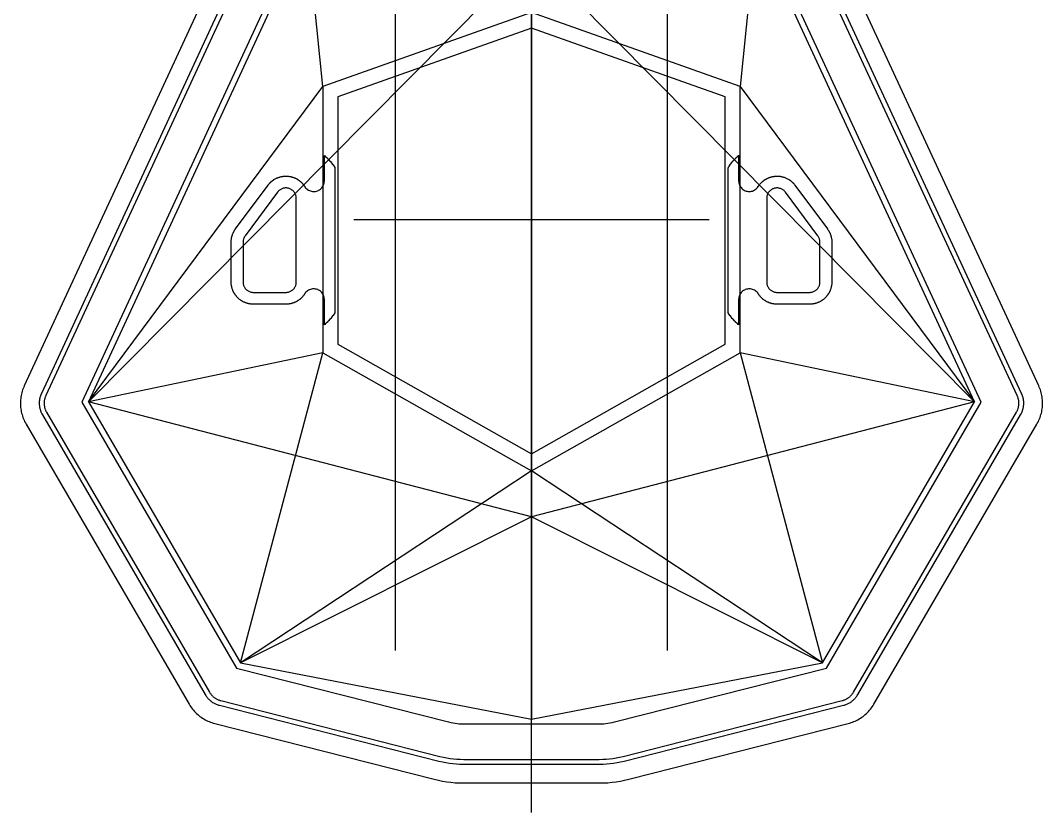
# Model space of a CAD drawing. Header units: millimetres. Extents: x -173 to 173, y -10 to 480.
# Drawn here: x -172.7 to 172.7, y -10 to 257.8 of the extents above; entities that cross this region are included whole.
import ezdxf

# ---------------------------------------------------------------- set-up
doc = ezdxf.new("R2010")
doc.units = ezdxf.units.MM
for name, color, linetype in [('BACK_FOLDS', 5, 'Continuous'), ('BRIDGE_LINE', 8, 'Continuous'), ('CENTERLINE', 8, 'Continuous'), ('LINING_INNER', 2, 'Continuous'), ('OUTLINE', 7, 'Continuous'), ('RIM_INNER', 1, 'Continuous'), ('SOUNDHOLE_LIPS', 6, 'Continuous'), ('SOUNDHOLES', 1, 'Continuous'), ('TOP_BARS', 6, 'Continuous'), ('TOP_BEAM', 6, 'Continuous'), ('TOP_DYE_MASK', 1, 'Continuous'), ('TOP_FOLDS', 5, 'Continuous'), ('TOP_PLATEAU', 4, 'Continuous')]:
    doc.layers.add(name, color=color, linetype=linetype)

msp = doc.modelspace()

# ---------------------------------------------------------------- linework, layer by layer
at = {"layer": 'BACK_FOLDS'}
for p, q in [((0, 280), (-149.71, 128.84)), ((149.71, 128.84), (0, 280)), ((0, 90), (-149.71, 128.84)), ((149.71, 128.84), (0, 90)), ((0, 90), (-98.38, 40.61)), ((98.38, 40.61), (0, 90)), ((0, 90), (0, 21.6))]:
    msp.add_line(p, q, dxfattribs=at)
for points in [[(0, 21.6), (98.38, 40.61), (149.71, 128.84), (75.89, 288.32), (102, 359), (4, 330), (-52, 386), (-90, 380), (-75.89, 288.32), (-149.71, 128.84), (-98.38, 40.61)], [(0, 90), (0, 280)]]:
    msp.add_lwpolyline(points, close=True, dxfattribs=at)
at = {"layer": 'BRIDGE_LINE'}
msp.add_line((-60, 190.5), (60, 190.5), dxfattribs=at)
at = {"layer": 'CENTERLINE'}
msp.add_line((0, -10), (0, 480), dxfattribs=at)
at = {"layer": 'LINING_INNER'}
msp.add_lwpolyline([(-82.66, 278.46), (-151.97, 128.73), (-99.69, 38.88), (-28.1, 20.66), (-27.23, 20.46), (-26.53, 20.32), (-25.83, 20.21), (-25.12, 20.12), (-24.41, 20.05), (-23.7, 20.02), (-22.81, 20), (22.81, 20), (23.7, 20.02), (24.41, 20.05), (25.12, 20.12), (25.83, 20.21), (26.53, 20.32), (27.23, 20.46), (28.1, 20.66), (99.69, 38.88), (151.97, 128.73), (86.27, 270.66)], dxfattribs=at)
at = {"layer": 'OUTLINE'}
msp.add_lwpolyline([(-100.81, 286.86), (-171.43, 134.3), (-171.63, 133.84), (-171.82, 133.38), (-171.98, 132.91), (-172.14, 132.44), (-172.27, 131.96), (-172.39, 131.47), (-172.49, 130.99), (-172.57, 130.49), (-172.64, 130), (-172.68, 129.51), (-172.71, 129.01), (-172.73, 128.51), (-172.72, 128.01), (-172.7, 127.51), (-172.66, 127.02), (-172.6, 126.52), (-172.52, 126.03), (-172.43, 125.54), (-172.32, 125.06), (-172.19, 124.58), (-172.04, 124.1), (-171.88, 123.63), (-171.7, 123.16), (-171.51, 122.71), (-171.3, 122.25), (-171.07, 121.81), (-170.83, 121.38), (-115.71, 26.64), (-115.44, 26.21), (-115.17, 25.79), (-114.87, 25.38), (-114.57, 24.98), (-114.24, 24.59), (-113.91, 24.21), (-113.56, 23.84), (-113.2, 23.49), (-112.82, 23.15), (-112.44, 22.82), (-112.04, 22.51), (-111.63, 22.21), (-111.21, 21.93), (-110.78, 21.66), (-110.34, 21.41), (-109.89, 21.18), (-109.44, 20.96), (-108.98, 20.76), (-108.51, 20.57), (-108.03, 20.4), (-107.55, 20.25), (-107.06, 20.12), (-32.85, 1.24), (-31.47, 0.91), (-30.07, 0.63), (-28.67, 0.4), (-27.25, 0.23), (-25.84, 0.1), (-24.41, 0.03), (-22.99, 0), (22.99, 0), (24.41, 0.03), (25.84, 0.1), (27.25, 0.23), (28.67, 0.4), (30.07, 0.63), (31.47, 0.91), (32.85, 1.24), (107.06, 20.12), (107.55, 20.25), (108.03, 20.4), (108.51, 20.57), (108.98, 20.76), (109.44, 20.96), (109.89, 21.18), (110.34, 21.41), (110.78, 21.66), (111.21, 21.93), (111.63, 22.21), (112.04, 22.51), (112.44, 22.82), (112.82, 23.15), (113.2, 23.49), (113.56, 23.84), (113.91, 24.21), (114.24, 24.59), (114.57, 24.98), (114.87, 25.38), (115.17, 25.79), (115.44, 26.21), (115.71, 26.64), (170.83, 121.38), (171.07, 121.81), (171.3, 122.25), (171.51, 122.71), (171.7, 123.16), (171.88, 123.63), (172.04, 124.1), (172.19, 124.58), (172.32, 125.06), (172.43, 125.54), (172.52, 126.03), (172.6, 126.52), (172.66, 127.02), (172.7, 127.51), (172.72, 128.01), (172.73, 128.51), (172.71, 129.01), (172.68, 129.51), (172.64, 130), (172.57, 130.49), (172.49, 130.99), (172.39, 131.47), (172.27, 131.96), (172.14, 132.44), (171.98, 132.91), (171.82, 133.38), (171.63, 133.84), (171.43, 134.3), (104.41, 279.07)], dxfattribs=at)
at = {"layer": 'RIM_INNER'}
msp.add_lwpolyline([(-93.55, 283.5), (-164.14, 131), (-164.26, 130.74), (-164.33, 130.54), (-164.41, 130.34), (-164.47, 130.14), (-164.53, 129.93), (-164.58, 129.73), (-164.62, 129.52), (-164.66, 129.31), (-164.69, 129.1), (-164.71, 128.88), (-164.72, 128.67), (-164.72, 128.46), (-164.72, 128.24), (-164.71, 128.03), (-164.69, 127.82), (-164.67, 127.61), (-164.64, 127.4), (-164.6, 127.19), (-164.55, 126.98), (-164.49, 126.77), (-164.43, 126.57), (-164.36, 126.37), (-164.29, 126.17), (-164.2, 125.97), (-164.11, 125.78), (-164.01, 125.59), (-163.88, 125.34), (-108.83, 30.73), (-108.68, 30.48), (-108.56, 30.3), (-108.43, 30.13), (-108.3, 29.95), (-108.16, 29.79), (-108.02, 29.62), (-107.87, 29.47), (-107.72, 29.32), (-107.56, 29.17), (-107.39, 29.03), (-107.22, 28.9), (-107.04, 28.77), (-106.86, 28.65), (-106.68, 28.53), (-106.49, 28.43), (-106.3, 28.33), (-106.11, 28.23), (-105.91, 28.15), (-105.71, 28.07), (-105.5, 27.99), (-105.29, 27.93), (-105.02, 27.85), (-30.95, 9.01), (-29.77, 8.73), (-28.66, 8.51), (-27.53, 8.33), (-26.4, 8.18), (-25.27, 8.08), (-24.13, 8.02), (-22.92, 8), (22.92, 8), (24.13, 8.02), (25.27, 8.08), (26.4, 8.18), (27.53, 8.33), (28.66, 8.51), (29.77, 8.73), (30.95, 9.01), (105.02, 27.85), (105.29, 27.93), (105.5, 27.99), (105.71, 28.07), (105.91, 28.15), (106.11, 28.23), (106.3, 28.33), (106.49, 28.43), (106.68, 28.53), (106.86, 28.65), (107.04, 28.77), (107.22, 28.9), (107.39, 29.03), (107.56, 29.17), (107.72, 29.32), (107.87, 29.47), (108.02, 29.62), (108.16, 29.79), (108.3, 29.95), (108.43, 30.13), (108.56, 30.3), (108.68, 30.48), (108.83, 30.73), (163.88, 125.34), (164.01, 125.59), (164.11, 125.78), (164.2, 125.97), (164.29, 126.17), (164.36, 126.37), (164.43, 126.57), (164.49, 126.77), (164.55, 126.98), (164.6, 127.19), (164.64, 127.4), (164.67, 127.61), (164.69, 127.82), (164.71, 128.03), (164.72, 128.24), (164.72, 128.46), (164.72, 128.67), (164.71, 128.88), (164.69, 129.1), (164.66, 129.31), (164.62, 129.52), (164.58, 129.73), (164.53, 129.93), (164.47, 130.14), (164.41, 130.34), (164.33, 130.54), (164.26, 130.74), (164.14, 131), (97.15, 275.71)], dxfattribs=at)
at = {"layer": 'SOUNDHOLE_LIPS'}
for points in [[(-82.88, 161.89), (-82.99, 161.89), (-83.01, 161.89), (-93.99, 161.89), (-94.01, 161.89), (-94.12, 161.89), (-94.15, 161.89), (-94.33, 161.9), (-94.39, 161.9), (-94.59, 161.92), (-94.65, 161.92), (-94.82, 161.94), (-94.88, 161.94), (-95.08, 161.97), (-95.14, 161.98), (-95.31, 162.01), (-95.36, 162.02), (-95.56, 162.06), (-95.62, 162.07), (-95.79, 162.11), (-95.84, 162.12), (-96.04, 162.17), (-96.1, 162.19), (-96.26, 162.24), (-96.31, 162.26), (-96.51, 162.32), (-96.56, 162.34), (-96.72, 162.4), (-96.78, 162.42), (-96.96, 162.5), (-97.02, 162.53), (-97.17, 162.6), (-97.23, 162.62), (-97.41, 162.71), (-97.46, 162.74), (-97.61, 162.82), (-97.66, 162.85), (-97.84, 162.95), (-97.89, 162.98), (-98.03, 163.07), (-98.08, 163.1), (-98.25, 163.21), (-98.3, 163.25), (-98.44, 163.35), (-98.48, 163.38), (-98.64, 163.5), (-98.69, 163.54), (-98.82, 163.65), (-98.87, 163.69), (-99.02, 163.82), (-99.06, 163.86), (-99.19, 163.98), (-99.23, 164.02), (-99.37, 164.16), (-99.41, 164.2), (-99.53, 164.33), (-99.57, 164.37), (-99.7, 164.52), (-99.74, 164.57), (-99.85, 164.7), (-99.89, 164.75), (-100.01, 164.91), (-100.05, 164.95), (-100.14, 165.09), (-100.18, 165.14), (-100.29, 165.31), (-100.32, 165.36), (-100.41, 165.5), (-100.44, 165.55), (-100.54, 165.73), (-100.57, 165.78), (-100.65, 165.93), (-100.68, 165.98), (-100.77, 166.17), (-100.79, 166.22), (-100.86, 166.37), (-100.89, 166.43), (-100.97, 166.62), (-100.99, 166.67), (-101.05, 166.83), (-101.07, 166.88), (-101.13, 167.08), (-101.15, 167.13), (-101.2, 167.3), (-101.22, 167.35), (-101.27, 167.55), (-101.28, 167.61), (-101.32, 167.77), (-101.33, 167.83), (-101.37, 168.03), (-101.38, 168.09), (-101.41, 168.25), (-101.42, 168.31), (-101.45, 168.51), (-101.45, 168.57), (-101.47, 168.74), (-101.48, 168.8), (-101.49, 169), (-101.49, 169.06), (-101.5, 169.25), (-101.5, 169.27), (-101.5, 169.38), (-101.5, 169.41), (-101.5, 182.88), (-101.5, 182.9), (-101.5, 182.98), (-101.5, 183), (-101.5, 183.14), (-101.49, 183.19), (-101.48, 183.37), (-101.48, 183.42), (-101.47, 183.6), (-101.46, 183.65), (-101.44, 183.86), (-101.43, 183.91), (-101.4, 184.08), (-101.39, 184.14), (-101.36, 184.34), (-101.35, 184.4), (-101.31, 184.56), (-101.3, 184.62), (-101.25, 184.82), (-101.23, 184.87), (-101.19, 185.04), (-101.17, 185.09), (-101.11, 185.29), (-101.09, 185.34), (-101.03, 185.5), (-101.01, 185.56), (-100.93, 185.75), (-100.91, 185.8), (-100.84, 185.96), (-100.82, 186.01), (-100.73, 186.19), (-100.71, 186.25), (-100.63, 186.4), (-100.6, 186.45), (-100.5, 186.63), (-100.47, 186.68), (-100.39, 186.82), (-100.35, 186.87), (-100.24, 187.04), (-100.21, 187.09), (-100.11, 187.25), (-100.09, 187.27), (-100.03, 187.35), (-100.01, 187.38), (-89.02, 202.17), (-89.01, 202.2), (-88.98, 202.23), (-88.96, 202.26), (-88.88, 202.36), (-88.86, 202.39), (-88.74, 202.53), (-88.7, 202.57), (-88.57, 202.72), (-88.53, 202.77), (-88.41, 202.89), (-88.37, 202.93), (-88.23, 203.08), (-88.19, 203.12), (-88.06, 203.23), (-88.02, 203.27), (-87.87, 203.41), (-87.82, 203.45), (-87.69, 203.55), (-87.64, 203.59), (-87.48, 203.71), (-87.44, 203.75), (-87.3, 203.85), (-87.25, 203.88), (-87.08, 203.99), (-87.03, 204.03), (-86.89, 204.12), (-86.84, 204.15), (-86.66, 204.25), (-86.61, 204.28), (-86.46, 204.36), (-86.41, 204.38), (-86.23, 204.47), (-86.17, 204.5), (-86.02, 204.57), (-85.96, 204.59), (-85.78, 204.67), (-85.72, 204.69), (-85.56, 204.75), (-85.51, 204.77), (-85.31, 204.84), (-85.26, 204.85), (-85.1, 204.9), (-85.04, 204.92), (-84.84, 204.97), (-84.79, 204.99), (-84.62, 205.03), (-84.56, 205.04), (-84.36, 205.08), (-84.31, 205.09), (-84.14, 205.12), (-84.08, 205.12), (-83.88, 205.15), (-83.82, 205.16), (-83.65, 205.17), (-83.59, 205.18), (-83.39, 205.19), (-83.33, 205.2), (-83.16, 205.2), (-83.1, 205.2), (-82.9, 205.2), (-82.84, 205.2), (-82.67, 205.2), (-82.61, 205.19), (-82.41, 205.18), (-82.35, 205.17), (-82.18, 205.16), (-82.12, 205.15), (-81.92, 205.12), (-81.86, 205.12), (-81.69, 205.09), (-81.64, 205.08), (-81.44, 205.04), (-81.38, 205.03), (-81.21, 204.99), (-81.16, 204.97), (-80.96, 204.92), (-80.9, 204.9), (-80.74, 204.85), (-80.69, 204.84), (-80.49, 204.77), (-80.44, 204.75), (-80.28, 204.69), (-80.22, 204.67), (-80.04, 204.59), (-79.98, 204.57), (-79.83, 204.5), (-79.77, 204.47), (-79.59, 204.38), (-79.54, 204.36), (-79.39, 204.28), (-79.34, 204.25), (-79.16, 204.15), (-79.11, 204.12), (-78.97, 204.03), (-78.92, 203.99), (-78.75, 203.88), (-78.7, 203.85), (-78.56, 203.75), (-78.52, 203.71), (-78.36, 203.59), (-78.31, 203.55), (-78.18, 203.45), (-78.13, 203.41), (-77.98, 203.27), (-77.94, 203.23), (-77.81, 203.12), (-77.77, 203.08), (-77.63, 202.93), (-77.59, 202.89), (-77.47, 202.77), (-77.43, 202.72), (-77.3, 202.57), (-77.26, 202.53), (-77.15, 202.39), (-77.11, 202.35), (-76.99, 202.19), (-76.95, 202.14), (-76.86, 202), (-76.82, 201.95), (-76.71, 201.79), (-76.68, 201.74), (-76.66, 201.7), (-76.45, 201.41), (-76.22, 201.14), (-75.96, 200.89), (-75.68, 200.67), (-75.38, 200.47), (-75.06, 200.31), (-74.73, 200.18), (-74.38, 200.09), (-74.03, 200.03), (-73.67, 200), (-73.31, 200.02), (-72.96, 200.06), (-72.61, 200.14), (-72.27, 200.26), (-71.95, 200.41), (-71.64, 200.59), (-71.35, 200.8), (-71.08, 201.03), (-70.84, 201.3), (-70.62, 201.58), (-70.44, 201.89), (-70.28, 202.21), (-70.16, 202.55), (-70.07, 202.89), (-70.02, 203.25), (-70, 203.6), (-70, 212.23), (-69.75, 212.01), (-69.59, 211.86), (-68.85, 211.12), (-68.69, 210.95), (-68, 210.16), (-67.86, 209.98), (-67.22, 209.15), (-67.08, 208.97), (-66.5, 208.1), (-66.5, 208.09), (-66.5, 159), (-66.5, 159), (-67.08, 158.13), (-67.22, 157.94), (-67.86, 157.11), (-68, 156.93), (-68.69, 156.15), (-68.85, 155.98), (-69.59, 155.24), (-69.75, 155.08), (-70, 154.87), (-70, 163.49), (-70.02, 163.85), (-70.07, 164.2), (-70.16, 164.55), (-70.28, 164.89), (-70.44, 165.21), (-70.62, 165.51), (-70.84, 165.8), (-71.08, 166.06), (-71.35, 166.3), (-71.64, 166.51), (-71.95, 166.69), (-72.27, 166.84), (-72.61, 166.95), (-72.96, 167.03), (-73.31, 167.08), (-73.67, 167.09), (-74.03, 167.06), (-74.38, 167), (-74.73, 166.91), (-75.06, 166.78), (-75.38, 166.62), (-75.68, 166.43), (-75.96, 166.21), (-76.22, 165.96), (-76.45, 165.69), (-76.66, 165.39), (-76.68, 165.36), (-76.71, 165.31), (-76.82, 165.14), (-76.86, 165.09), (-76.95, 164.95), (-76.99, 164.91), (-77.11, 164.75), (-77.15, 164.7), (-77.26, 164.57), (-77.3, 164.52), (-77.43, 164.37), (-77.47, 164.33), (-77.59, 164.2), (-77.63, 164.16), (-77.77, 164.02), (-77.81, 163.98), (-77.94, 163.86), (-77.98, 163.82), (-78.13, 163.69), (-78.18, 163.65), (-78.31, 163.54), (-78.36, 163.5), (-78.52, 163.38), (-78.56, 163.35), (-78.7, 163.25), (-78.75, 163.21), (-78.92, 163.1), (-78.97, 163.07), (-79.11, 162.98), (-79.16, 162.95), (-79.34, 162.85), (-79.39, 162.82), (-79.54, 162.74), (-79.59, 162.71), (-79.77, 162.62), (-79.83, 162.6), (-79.98, 162.53), (-80.04, 162.5), (-80.22, 162.42), (-80.28, 162.4), (-80.44, 162.34), (-80.49, 162.32), (-80.69, 162.26), (-80.74, 162.24), (-80.9, 162.19), (-80.96, 162.17), (-81.16, 162.12), (-81.21, 162.11), (-81.38, 162.07), (-81.44, 162.06), (-81.64, 162.02), (-81.69, 162.01), (-81.86, 161.98), (-81.92, 161.97), (-82.12, 161.94), (-82.18, 161.94), (-82.35, 161.92), (-82.41, 161.92), (-82.61, 161.9), (-82.67, 161.9), (-82.85, 161.89)], [(70.02, 203.25), (70.07, 202.9), (70.16, 202.55), (70.28, 202.22), (70.43, 201.9), (70.61, 201.59), (70.83, 201.31), (71.07, 201.05), (71.33, 200.81), (71.62, 200.6), (71.93, 200.42), (72.25, 200.27), (72.59, 200.15), (72.93, 200.07), (73.28, 200.02), (73.64, 200), (73.99, 200.03), (74.35, 200.08), (74.69, 200.17), (75.02, 200.3), (75.34, 200.45), (75.65, 200.64), (75.93, 200.86), (76.19, 201.1), (76.42, 201.37), (76.63, 201.66), (76.74, 201.84), (76.77, 201.88), (76.89, 202.05), (76.92, 202.1), (77.03, 202.23), (77.06, 202.28), (77.19, 202.44), (77.22, 202.49), (77.33, 202.62), (77.37, 202.66), (77.51, 202.81), (77.55, 202.85), (77.67, 202.98), (77.71, 203.02), (77.85, 203.16), (77.9, 203.2), (78.02, 203.31), (78.07, 203.35), (78.22, 203.48), (78.27, 203.52), (78.4, 203.63), (78.45, 203.66), (78.61, 203.78), (78.66, 203.82), (78.8, 203.91), (78.85, 203.95), (79.02, 204.06), (79.07, 204.09), (79.21, 204.18), (79.26, 204.21), (79.44, 204.3), (79.49, 204.33), (79.65, 204.41), (79.7, 204.44), (79.88, 204.52), (79.94, 204.55), (80.09, 204.62), (80.15, 204.64), (80.33, 204.71), (80.39, 204.73), (80.55, 204.79), (80.61, 204.81), (80.8, 204.87), (80.85, 204.89), (81.02, 204.94), (81.07, 204.95), (81.27, 205), (81.33, 205.01), (81.5, 205.05), (81.55, 205.06), (81.75, 205.1), (81.81, 205.11), (81.98, 205.13), (82.04, 205.14), (82.24, 205.16), (82.3, 205.17), (82.47, 205.18), (82.53, 205.19), (82.73, 205.2), (82.79, 205.2), (82.96, 205.2), (83.02, 205.2), (83.22, 205.2), (83.28, 205.2), (83.45, 205.19), (83.51, 205.19), (83.71, 205.17), (83.77, 205.16), (83.94, 205.14), (83.99, 205.14), (84.2, 205.11), (84.25, 205.1), (84.42, 205.07), (84.48, 205.06), (84.68, 205.01), (84.73, 205), (84.9, 204.96), (84.96, 204.94), (85.15, 204.89), (85.21, 204.87), (85.37, 204.82), (85.43, 204.8), (85.62, 204.73), (85.67, 204.71), (85.83, 204.65), (85.88, 204.63), (86.07, 204.54), (86.12, 204.52), (86.28, 204.45), (86.33, 204.42), (86.51, 204.33), (86.56, 204.3), (86.71, 204.22), (86.76, 204.19), (86.94, 204.09), (86.99, 204.05), (87.13, 203.96), (87.18, 203.93), (87.35, 203.81), (87.39, 203.78), (87.53, 203.68), (87.58, 203.64), (87.74, 203.52), (87.78, 203.48), (87.91, 203.37), (87.96, 203.33), (88.11, 203.19), (88.15, 203.15), (88.27, 203.04), (88.31, 202.99), (88.45, 202.85), (88.5, 202.81), (88.61, 202.68), (88.65, 202.64), (88.78, 202.48), (88.82, 202.44), (88.93, 202.29), (88.95, 202.27), (89.01, 202.19), (89.03, 202.16), (100.01, 187.37), (100.03, 187.36), (100.07, 187.29), (100.09, 187.27), (100.16, 187.16), (100.19, 187.12), (100.29, 186.97), (100.32, 186.93), (100.41, 186.78), (100.44, 186.73), (100.54, 186.55), (100.57, 186.5), (100.65, 186.35), (100.68, 186.3), (100.77, 186.12), (100.79, 186.06), (100.86, 185.91), (100.89, 185.86), (100.97, 185.67), (100.99, 185.61), (101.05, 185.45), (101.07, 185.4), (101.13, 185.21), (101.15, 185.15), (101.2, 184.99), (101.22, 184.93), (101.27, 184.74), (101.28, 184.68), (101.32, 184.51), (101.33, 184.45), (101.37, 184.26), (101.38, 184.2), (101.41, 184.03), (101.42, 183.97), (101.45, 183.77), (101.45, 183.71), (101.47, 183.54), (101.48, 183.48), (101.49, 183.28), (101.49, 183.22), (101.5, 183.04), (101.5, 183.01), (101.5, 182.91), (101.5, 182.88), (101.5, 169.41), (101.5, 169.38), (101.5, 169.27), (101.5, 169.25), (101.49, 169.06), (101.49, 169), (101.48, 168.8), (101.47, 168.74), (101.45, 168.57), (101.45, 168.51), (101.42, 168.31), (101.41, 168.25), (101.38, 168.09), (101.37, 168.03), (101.33, 167.83), (101.32, 167.77), (101.28, 167.61), (101.27, 167.55), (101.22, 167.35), (101.2, 167.3), (101.15, 167.13), (101.13, 167.08), (101.07, 166.88), (101.05, 166.83), (100.99, 166.67), (100.97, 166.62), (100.89, 166.43), (100.86, 166.37), (100.79, 166.22), (100.77, 166.17), (100.68, 165.98), (100.65, 165.93), (100.57, 165.78), (100.54, 165.73), (100.44, 165.55), (100.41, 165.5), (100.32, 165.36), (100.29, 165.31), (100.18, 165.14), (100.14, 165.09), (100.05, 164.95), (100.01, 164.91), (99.89, 164.75), (99.85, 164.7), (99.74, 164.57), (99.7, 164.52), (99.57, 164.37), (99.53, 164.33), (99.41, 164.2), (99.37, 164.16), (99.23, 164.02), (99.19, 163.98), (99.06, 163.86), (99.02, 163.82), (98.87, 163.69), (98.82, 163.65), (98.69, 163.54), (98.64, 163.5), (98.48, 163.38), (98.44, 163.35), (98.3, 163.25), (98.25, 163.21), (98.08, 163.1), (98.03, 163.07), (97.89, 162.98), (97.84, 162.95), (97.66, 162.85), (97.61, 162.82), (97.46, 162.74), (97.41, 162.71), (97.23, 162.62), (97.17, 162.6), (97.02, 162.53), (96.96, 162.5), (96.78, 162.42), (96.72, 162.4), (96.56, 162.34), (96.51, 162.32), (96.31, 162.26), (96.26, 162.24), (96.1, 162.19), (96.04, 162.17), (95.84, 162.12), (95.79, 162.11), (95.62, 162.07), (95.56, 162.06), (95.36, 162.02), (95.31, 162.01), (95.14, 161.98), (95.08, 161.97), (94.88, 161.94), (94.82, 161.94), (94.65, 161.92), (94.59, 161.92), (94.39, 161.9), (94.33, 161.9), (94.15, 161.89), (94.12, 161.89), (94.01, 161.89), (93.99, 161.89), (83.01, 161.89), (82.99, 161.89), (82.88, 161.89), (82.85, 161.89), (82.67, 161.9), (82.61, 161.9), (82.41, 161.92), (82.35, 161.92), (82.18, 161.94), (82.12, 161.94), (81.92, 161.97), (81.86, 161.98), (81.69, 162.01), (81.64, 162.02), (81.44, 162.06), (81.38, 162.07), (81.21, 162.11), (81.16, 162.12), (80.96, 162.17), (80.9, 162.19), (80.74, 162.24), (80.69, 162.26), (80.49, 162.32), (80.44, 162.34), (80.28, 162.4), (80.22, 162.42), (80.04, 162.5), (79.98, 162.53), (79.83, 162.6), (79.77, 162.62), (79.59, 162.71), (79.54, 162.74), (79.39, 162.82), (79.34, 162.85), (79.16, 162.95), (79.11, 162.98), (78.97, 163.07), (78.92, 163.1), (78.75, 163.21), (78.7, 163.25), (78.56, 163.35), (78.52, 163.38), (78.36, 163.5), (78.31, 163.54), (78.18, 163.65), (78.13, 163.69), (77.98, 163.82), (77.94, 163.86), (77.81, 163.98), (77.77, 164.02), (77.63, 164.16), (77.59, 164.2), (77.47, 164.33), (77.43, 164.37), (77.3, 164.52), (77.26, 164.57), (77.15, 164.7), (77.11, 164.75), (76.99, 164.91), (76.95, 164.95), (76.86, 165.09), (76.82, 165.14), (76.71, 165.31), (76.68, 165.36), (76.66, 165.39), (76.45, 165.69), (76.22, 165.96), (75.96, 166.21), (75.68, 166.43), (75.38, 166.62), (75.06, 166.78), (74.73, 166.91), (74.38, 167), (74.03, 167.06), (73.67, 167.09), (73.31, 167.08), (72.96, 167.03), (72.61, 166.95), (72.27, 166.84), (71.95, 166.69), (71.64, 166.51), (71.35, 166.3), (71.08, 166.06), (70.84, 165.8), (70.62, 165.51), (70.44, 165.21), (70.28, 164.89), (70.16, 164.55), (70.07, 164.2), (70.02, 163.85), (70, 163.49), (70, 154.87), (69.75, 155.08), (69.59, 155.24), (68.85, 155.98), (68.69, 156.15), (68, 156.93), (67.86, 157.11), (67.22, 157.94), (67.08, 158.13), (66.5, 159), (66.5, 159), (66.5, 208.09), (66.54, 208.16), (66.67, 208.36), (67.26, 209.22), (67.4, 209.4), (68.05, 210.22), (68.2, 210.4), (68.9, 211.17), (69.06, 211.34), (69.81, 212.07), (69.98, 212.22), (70, 212.24), (70, 203.6)]]:
    msp.add_lwpolyline(points, close=True, dxfattribs=at)
at = {"layer": 'SOUNDHOLES'}
for points in [[(-82.77, 165.9), (-82.54, 165.92), (-82.32, 165.96), (-82.09, 166.01), (-81.87, 166.08), (-81.66, 166.16), (-81.45, 166.25), (-81.25, 166.36), (-81.06, 166.48), (-80.87, 166.61), (-80.69, 166.76), (-80.53, 166.92), (-80.37, 167.08), (-80.22, 167.26), (-80.09, 167.45), (-79.97, 167.64), (-79.86, 167.84), (-79.77, 168.05), (-79.69, 168.27), (-79.62, 168.48), (-79.57, 168.71), (-79.53, 168.93), (-79.51, 169.16), (-79.5, 169.39), (-79.5, 197.7), (-79.51, 197.93), (-79.53, 198.16), (-79.57, 198.39), (-79.62, 198.61), (-79.69, 198.83), (-79.77, 199.04), (-79.86, 199.25), (-79.97, 199.45), (-80.09, 199.65), (-80.22, 199.83), (-80.37, 200.01), (-80.53, 200.18), (-80.69, 200.34), (-80.87, 200.48), (-81.06, 200.61), (-81.25, 200.73), (-81.45, 200.84), (-81.66, 200.94), (-81.87, 201.02), (-82.09, 201.08), (-82.32, 201.14), (-82.54, 201.17), (-82.77, 201.2), (-83, 201.2), (-83.23, 201.2), (-83.46, 201.17), (-83.68, 201.14), (-83.91, 201.08), (-84.13, 201.02), (-84.34, 200.94), (-84.55, 200.84), (-84.75, 200.73), (-84.94, 200.61), (-85.13, 200.48), (-85.31, 200.34), (-85.47, 200.18), (-85.63, 200.01), (-85.78, 199.83), (-85.81, 199.79), (-96.81, 184.98), (-96.94, 184.79), (-97.06, 184.59), (-97.16, 184.39), (-97.25, 184.18), (-97.33, 183.97), (-97.39, 183.75), (-97.44, 183.52), (-97.48, 183.29), (-97.5, 183.07), (-97.5, 182.89), (-97.5, 169.39), (-97.49, 169.16), (-97.47, 168.93), (-97.43, 168.71), (-97.38, 168.48), (-97.31, 168.27), (-97.23, 168.05), (-97.14, 167.84), (-97.03, 167.64), (-96.91, 167.45), (-96.78, 167.26), (-96.63, 167.08), (-96.47, 166.92), (-96.31, 166.76), (-96.13, 166.61), (-95.94, 166.48), (-95.75, 166.36), (-95.55, 166.25), (-95.34, 166.16), (-95.13, 166.08), (-94.91, 166.01), (-94.68, 165.96), (-94.46, 165.92), (-94.23, 165.9), (-94, 165.89), (-83, 165.89)], [(94.23, 165.9), (94.46, 165.92), (94.68, 165.96), (94.91, 166.01), (95.13, 166.08), (95.34, 166.16), (95.55, 166.25), (95.75, 166.36), (95.94, 166.48), (96.13, 166.61), (96.31, 166.76), (96.47, 166.92), (96.63, 167.08), (96.78, 167.26), (96.91, 167.45), (97.03, 167.64), (97.14, 167.84), (97.23, 168.05), (97.31, 168.27), (97.38, 168.48), (97.43, 168.71), (97.47, 168.93), (97.49, 169.16), (97.5, 169.39), (97.5, 182.89), (97.49, 183.12), (97.47, 183.35), (97.43, 183.58), (97.38, 183.8), (97.31, 184.02), (97.23, 184.23), (97.14, 184.44), (97.03, 184.64), (96.91, 184.84), (96.81, 184.98), (85.81, 199.79), (85.67, 199.97), (85.51, 200.14), (85.35, 200.3), (85.17, 200.45), (84.99, 200.58), (84.8, 200.71), (84.6, 200.82), (84.39, 200.92), (84.18, 201), (83.96, 201.07), (83.74, 201.13), (83.51, 201.17), (83.28, 201.19), (83.05, 201.2), (82.83, 201.2), (82.6, 201.18), (82.37, 201.15), (82.15, 201.1), (81.93, 201.04), (81.71, 200.96), (81.5, 200.87), (81.3, 200.76), (81.1, 200.64), (80.91, 200.51), (80.73, 200.37), (80.56, 200.22), (80.41, 200.05), (80.26, 199.88), (80.12, 199.69), (80, 199.5), (79.89, 199.3), (79.79, 199.09), (79.7, 198.88), (79.63, 198.66), (79.58, 198.44), (79.54, 198.22), (79.51, 197.99), (79.5, 197.76), (79.5, 197.7), (79.5, 169.39), (79.51, 169.16), (79.53, 168.93), (79.57, 168.71), (79.62, 168.48), (79.69, 168.27), (79.77, 168.05), (79.86, 167.84), (79.97, 167.64), (80.09, 167.45), (80.22, 167.26), (80.37, 167.08), (80.53, 166.92), (80.69, 166.76), (80.87, 166.61), (81.06, 166.48), (81.25, 166.36), (81.45, 166.25), (81.66, 166.16), (81.87, 166.08), (82.09, 166.01), (82.32, 165.96), (82.54, 165.92), (82.77, 165.9), (83, 165.89), (94, 165.89)]]:
    msp.add_lwpolyline(points, close=True, dxfattribs=at)
at = {"layer": 'TOP_BARS'}
for p, q in [((-46, 44.75), (-46, 360.2)), ((46, 44.75), (46, 327.83))]:
    msp.add_line(p, q, dxfattribs=at)
at = {"layer": 'TOP_BEAM'}
msp.add_lwpolyline([(0, 111.25), (65.5, 148.41), (65.5, 231.97), (0, 255.19), (-65.5, 231.97), (-65.5, 148.41)], close=True, dxfattribs=at)
at = {"layer": 'TOP_DYE_MASK'}
msp.add_lwpolyline([(-95.04, 284.19), (-165.64, 131.68), (-165.78, 131.38), (-165.88, 131.13), (-165.97, 130.87), (-166.05, 130.61), (-166.13, 130.35), (-166.19, 130.09), (-166.24, 129.82), (-166.29, 129.55), (-166.33, 129.28), (-166.35, 129.01), (-166.37, 128.74), (-166.37, 128.47), (-166.37, 128.2), (-166.36, 127.92), (-166.34, 127.65), (-166.3, 127.38), (-166.26, 127.11), (-166.21, 126.85), (-166.15, 126.58), (-166.08, 126.32), (-166, 126.06), (-165.91, 125.8), (-165.82, 125.55), (-165.71, 125.3), (-165.59, 125.05), (-165.47, 124.81), (-165.31, 124.52), (-110.25, 29.89), (-110.07, 29.6), (-109.92, 29.37), (-109.76, 29.15), (-109.59, 28.93), (-109.42, 28.71), (-109.24, 28.51), (-109.04, 28.31), (-108.85, 28.11), (-108.64, 27.93), (-108.43, 27.75), (-108.21, 27.58), (-107.99, 27.42), (-107.76, 27.26), (-107.53, 27.12), (-107.29, 26.98), (-107.04, 26.85), (-106.79, 26.73), (-106.54, 26.62), (-106.28, 26.52), (-106.02, 26.43), (-105.76, 26.35), (-105.44, 26.26), (-31.34, 7.4), (-30.12, 7.12), (-28.95, 6.88), (-27.77, 6.69), (-26.58, 6.54), (-25.38, 6.44), (-24.19, 6.37), (-22.93, 6.35), (22.93, 6.35), (24.19, 6.37), (25.38, 6.44), (26.58, 6.54), (27.77, 6.69), (28.95, 6.88), (30.12, 7.12), (31.34, 7.4), (105.44, 26.26), (105.76, 26.35), (106.02, 26.43), (106.28, 26.52), (106.54, 26.62), (106.79, 26.73), (107.04, 26.85), (107.29, 26.98), (107.53, 27.12), (107.76, 27.26), (107.99, 27.42), (108.21, 27.58), (108.43, 27.75), (108.64, 27.93), (108.85, 28.11), (109.04, 28.31), (109.24, 28.51), (109.42, 28.71), (109.59, 28.93), (109.76, 29.15), (109.92, 29.37), (110.07, 29.6), (110.25, 29.89), (165.31, 124.52), (165.47, 124.81), (165.59, 125.05), (165.71, 125.3), (165.82, 125.55), (165.91, 125.8), (166, 126.06), (166.08, 126.32), (166.15, 126.58), (166.21, 126.85), (166.26, 127.11), (166.3, 127.38), (166.34, 127.65), (166.36, 127.92), (166.37, 128.2), (166.37, 128.47), (166.37, 128.74), (166.35, 129.01), (166.33, 129.28), (166.29, 129.55), (166.24, 129.82), (166.19, 130.09), (166.13, 130.35), (166.05, 130.61), (165.97, 130.87), (165.88, 131.13), (165.78, 131.38), (165.64, 131.68), (98.65, 276.4)], dxfattribs=at)
at = {"layer": 'TOP_FOLDS'}
for p, q in [((-70.5, 235.5), (-75.89, 288.32)), ((75.89, 288.32), (70.5, 235.5)), ((-149.71, 128.84), (-70.5, 235.5)), ((70.5, 235.5), (149.71, 128.84)), ((-70.5, 145.5), (-149.71, 128.84)), ((-98.38, 40.61), (-70.5, 145.5)), ((70.5, 145.5), (98.38, 40.61)), ((149.71, 128.84), (70.5, 145.5)), ((0, 105.5), (-98.38, 40.61)), ((98.38, 40.61), (0, 105.5)), ((0, 105.5), (0, 21.6))]:
    msp.add_line(p, q, dxfattribs=at)
msp.add_lwpolyline([(0, 21.6), (98.38, 40.61), (149.71, 128.84), (75.89, 288.32), (102, 359), (4, 330), (-52, 386), (-90, 380), (-75.89, 288.32), (-149.71, 128.84), (-98.38, 40.61)], close=True, dxfattribs=at)
at = {"layer": 'TOP_PLATEAU'}
msp.add_lwpolyline([(0, 105.5), (70.5, 145.5), (70.5, 235.5), (0, 260.5), (-70.5, 235.5), (-70.5, 145.5)], close=True, dxfattribs=at)

doc.saveas('drawing.dxf')
